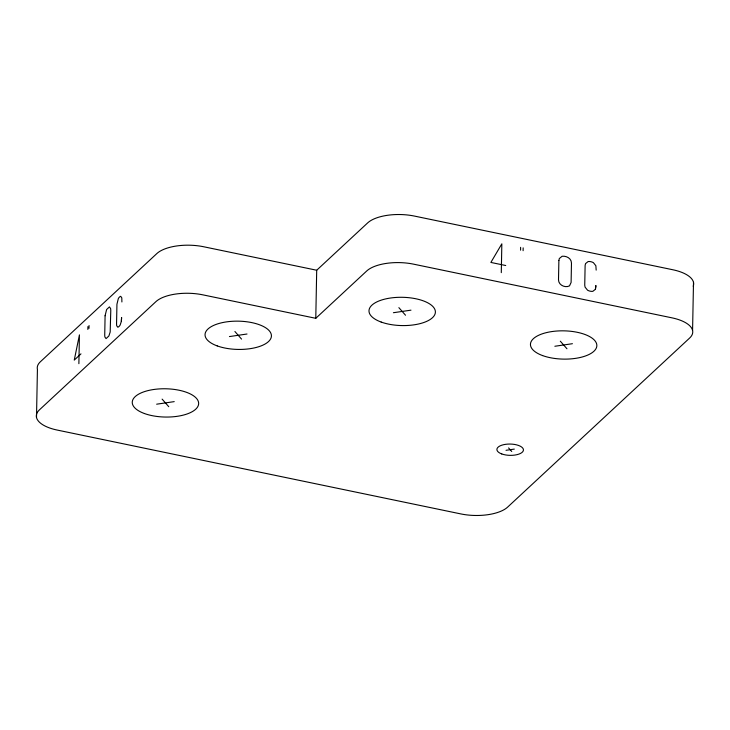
<?xml version="1.0" encoding="UTF-8"?>
<svg xmlns="http://www.w3.org/2000/svg" width="730" height="730" viewBox="0 0 730 730"><rect width="100%" height="100%" fill="white"/><g stroke="black" fill="none" stroke-linecap="round" stroke-linejoin="round"><path stroke-width="1.09" d="M36.5 417.496L37.422 369.426A35.423 15.084 1.1 0 1 40.378 361.761L156.84 253.575A35.423 15.084 1.1 0 1 203.688 246.758L316.701 270.237L367.655 222.905A35.423 15.084 1.1 0 1 414.503 216.089L672.814 269.753A35.423 15.084 1.1 0 1 693.217 286.251M78.876 363.686L79.433 334.869L74.259 360.1L80.966 353.877M87.846 329.449L87.901 326.611M88.996 328.381L89.051 325.553M121.892 301.964L121.8 297.858L120.706 296.325A9.298 3.395 -78.3 0 0 118.342 298.524L116.937 304.255L116.554 324.001L116.691 325.726L117.786 327.204A9.298 3.395 -78.3 0 0 120.158 325.005L121.353 321.401L121.591 317.55L121.353 321.401M315.78 318.307L366.725 270.976A35.423 15.084 1.1 0 1 413.572 264.16L671.892 317.824A35.423 15.084 1.1 0 1 689.622 338.054L507.651 507.095A35.423 15.084 1.1 0 1 460.803 513.911L57.186 430.061A35.423 15.084 1.1 0 1 39.456 409.831L155.919 301.645A35.423 15.084 1.1 0 1 202.767 294.829L315.78 318.307L316.701 270.237M501.291 272.646L501.839 243.829L490.87 262.435L505.726 265.519M520.572 250.171L520.618 247.333M523.109 250.7L523.164 247.862M596.173 270.118L595.872 265.766L593.38 262.636A9.298 7.701 47.1 0 0 588.134 261.55L585.542 263.621L585.122 265.446L584.739 285.193L585.086 287.155L587.586 290.23A9.298 7.701 47.1 0 0 592.833 291.325L595.424 289.308L595.881 285.695L595.424 289.308M692.578 330.389L693.5 282.318M229.439 336.566L247.014 334.012M393.406 312.714L410.972 310.159M156.649 404.192L174.224 401.628M554.855 346.257L572.42 343.702M506.027 450.31L514.312 449.096M560.311 341.184L566.964 348.767M398.872 307.64L405.515 315.232M508.6 447.919L511.739 451.487M234.905 331.502L241.548 339.085M162.115 399.118L168.758 406.701M105.093 315.762L104.728 335.079L104.864 336.95L106.051 338.611L108.879 335.982L110.184 332.013L110.778 310.487L110.631 308.589L109.436 306.901L106.607 309.538L105.093 315.762M558.879 260.519L558.505 279.827C558.486 285.092 565.212 288.204 569.519 285.859L571.106 282.446L571.471 263.129C571.471 258.347 566.398 255.737 562.118 256.257L559.317 258.539L558.879 260.519M501.765 453.951A13.286 5.657 1.1 0 0 523.282 450.821A13.286 5.657 1.1 0 0 505.47 444.342A13.286 5.657 1.1 0 0 501.765 453.951M217.212 345.91A33.215 14.144 1.1 0 0 270.994 338.081A33.215 14.144 1.1 0 0 226.473 321.884A33.215 14.144 1.1 0 0 217.212 345.91M542.618 355.592A33.215 14.144 1.1 0 0 596.41 347.772A33.215 14.144 1.1 0 0 551.889 331.566A33.215 14.144 1.1 0 0 542.618 355.592M381.179 322.058A33.215 14.144 1.1 0 0 434.961 314.228A33.215 14.144 1.1 0 0 390.44 298.023A33.215 14.144 1.1 0 0 381.179 322.058M144.421 413.527A33.215 14.144 1.1 0 0 198.213 405.707A33.215 14.144 1.1 0 0 153.683 389.501A33.215 14.144 1.1 0 0 144.421 413.527"/></g></svg>
